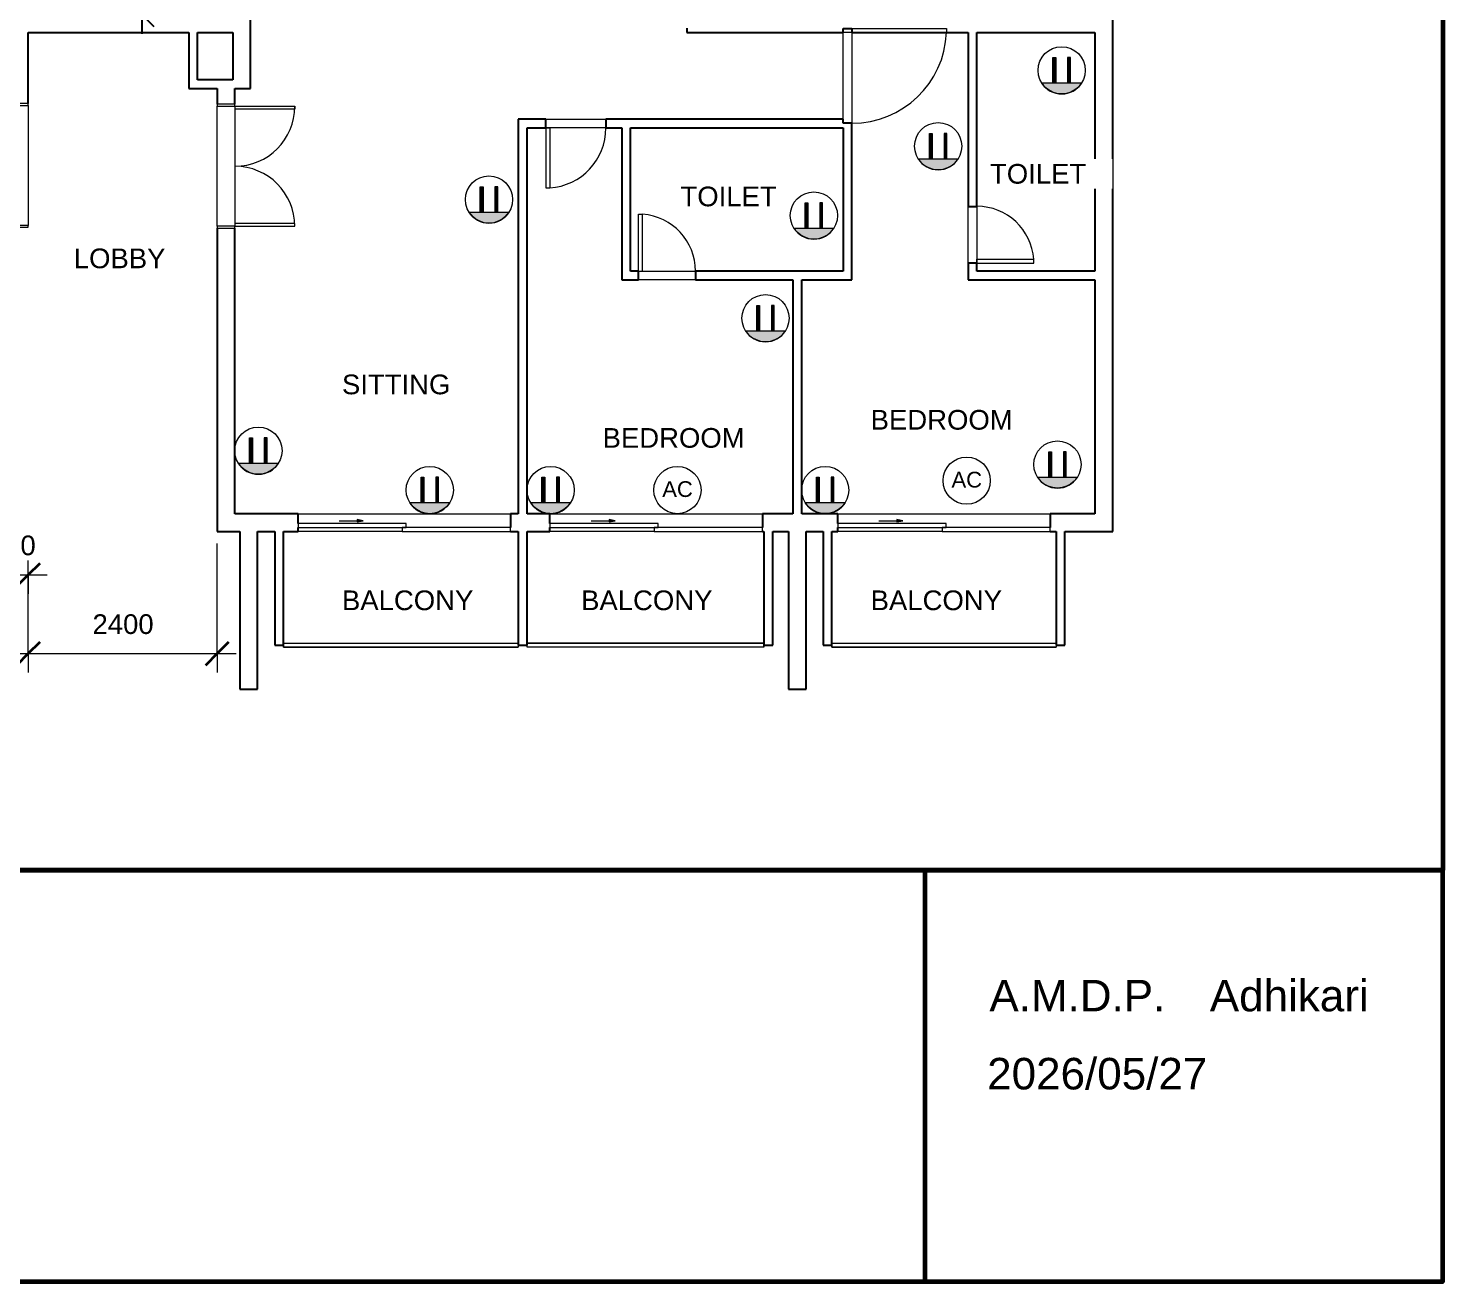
# Model space of a CAD drawing. Header units: millimetres. Extents: x -22520 to 8813, y -30520 to -5795.
# Drawn here: x -9156 to 8813, y -30520 to -14601 of the extents above; entities that cross this region are included whole.
import ezdxf

# ---------------------------------------------------------------- set-up
doc = ezdxf.new("R2010")
doc.units = ezdxf.units.MM
for name, color, linetype, lineweight in [('A-ANNO-DIMS', 120, 'Continuous', 9), ('A-ANNO-DIMS-100', 211, 'Continuous', 9), ('A-DETL-GENF', 92, 'Continuous', 9), ('A-DOOR', 11, 'Continuous', 9), ('A-DOOR-FRAM', 31, 'Continuous', 18), ('A-FLOR-HRAL', 11, 'Continuous', 9), ('A-WALL', 113, 'Continuous', 9), ('G-ANNO-TEXT', 231, 'Continuous', 9), ('power', 7, 'Continuous', 9)]:
    doc.layers.add(name, color=color, linetype=linetype, lineweight=lineweight)
doc.layers.get('0').off()
doc.styles.add('Arial', font='arial.ttf', dxfattribs={"height": 450})
doc.styles.add('Arial_1', font='arial.ttf', dxfattribs={"height": 250})
doc.dimstyles.new('Diagonal_-_2_5mm_Arial', dxfattribs={"dimscale": 304.8, "dimtxt": 255.06485, "dimasz": 0.984252, "dimexe": 0.787402, "dimexo": 0.492126, "dimgap": 0.574147, "dimtad": 1, "dimdec": 0, "dimzin": 0, "dimdsep": 46, "dimtxsty": 'Arial_1', "dimblk1": 'OBLIQUE', "dimblk2": 'OBLIQUE', "dimsah": 1, "dimcen": 0.09, "dimdle": 0.787402, "dimazin": 0, "dimtfac": 1, "dimtdec": 4, "dimtix": 1, "dimtmove": 0, "dimatfit": 3, "dimfxl": 1, "dimtvp": 1, "dimtfill": 1, "dimtolj": 1, "dimtzin": 0, "dimarcsym": 2})

# ---------------------------------------------------------------- blocks, each defined once
blk = doc.blocks.new('M_Single-Flush - D 3-406722-Third floor')
at = {"layer": 'A-DOOR', "lineweight": 18}
for p, q in [((310, -56), (310, -778)), ((361, -56), (310, -56)), ((361, -56), (361, -778)), ((361, -778), (310, -778))]:
    blk.add_line(p, q, dxfattribs=at)
at = {"layer": 'A-DOOR'}
blk.add_arc((361, -56), 724, 180, 265.9589, dxfattribs=at)
blk = doc.blocks.new('M_Single-Flush - D 3-394396-Third floor')
at = {"layer": 'A-DOOR', "lineweight": 18}
for p, q in [((310, 56), (310, 778)), ((361, 778), (310, 778)), ((361, 56), (361, 778)), ((361, 56), (310, 56))]:
    blk.add_line(p, q, dxfattribs=at)
at = {"layer": 'A-DOOR'}
blk.add_arc((361, 56), 724, 94.0411, 180, dxfattribs=at)
blk = doc.blocks.new('M_Single-Flush - D 4-407275-Third floor')
at = {"layer": 'A-DOOR', "lineweight": 18}
for p, q in [((330, 56), (330, 818)), ((381, 818), (330, 818)), ((381, 56), (381, 818)), ((381, 56), (330, 56))]:
    blk.add_line(p, q, dxfattribs=at)
at = {"layer": 'A-DOOR'}
blk.add_arc((381, 56), 764, 93.8291, 180, dxfattribs=at)
blk = doc.blocks.new('M_Single-Flush - D 1a-407573-Third floor')
at = {"layer": 'A-DOOR', "lineweight": 18}
for p, q in [((549, -56), (549, -1257)), ((600, -56), (549, -56)), ((600, -56), (600, -1257)), ((600, -1257), (549, -1257))]:
    blk.add_line(p, q, dxfattribs=at)
at = {"layer": 'A-DOOR'}
blk.add_arc((600, -56), 1202, 180, 267.5676, dxfattribs=at)
blk = doc.blocks.new('Door-Exterior-Double-Full Glass-Wood_Clad - 60_ x 80_-393961-Third floor')
at = {"layer": 'A-DOOR', "lineweight": 18}
for p, q in [((-762, 109), (-762, 871)), ((-762, 871), (-727, 871)), ((-727, 871), (-727, 109)), ((762, 871), (727, 871)), ((727, 871), (727, 109)), ((762, 109), (762, 871))]:
    blk.add_line(p, q, dxfattribs=at)
at = {"layer": 'A-DOOR'}
for centre, start, end in [((-762, 109), 360, 90), ((762, 109), 90, 180)]:
    blk.add_arc(centre, 762, start, end, dxfattribs=at)
at = {"layer": 'A-DOOR-FRAM'}
for p, q in [((-762, 109), (-787, 109)), ((-787, 109), (-787, -116)), ((-762, -116), (-762, 109)), ((762, 109), (762, -116)), ((787, 109), (762, 109)), ((787, -116), (787, 109)), ((-787, -116), (-762, -116)), ((762, -116), (787, -116))]:
    blk.add_line(p, q, dxfattribs=at)
blk = doc.blocks.new('Door-Double-Sliding - 68_ x 82_-408782-Third floor')
at = {"layer": 'A-DETL-GENF'}
blk.add_hatch(color=256, dxfattribs=at).paths.add_polyline_path([(599, 88), (599, 115), (523, 102)])
for p, q in [((599, 115), (523, 102)), ((827, 102), (523, 102)), ((523, 102), (599, 88)), ((599, 88), (599, 115))]:
    blk.add_line(p, q, dxfattribs=at)
at = {"layer": 'A-DOOR', "lineweight": 18}
for p, q in [((25, 239), (-1350, 239)), ((-1350, 239), (-1350, 189)), ((-1350, 189), (25, 189)), ((1350, 189), (-25, 189)), ((-25, 189), (-25, 138)), ((25, 189), (25, 239)), ((1350, 138), (1350, 189)), ((-25, 138), (1350, 138))]:
    blk.add_line(p, q, dxfattribs=at)
blk = doc.blocks.new('Top Rail Type - Top Rail_Internal_-412495-Third floor')
at = {"layer": 'A-FLOR-HRAL'}
for p, q in [((1054, -22411), (3902, -22411)), ((1054, -22461), (1054, -22436)), ((3902, -22436), (3902, -22461)), ((3902, -22461), (1054, -22461))]:
    blk.add_line(p, q, dxfattribs=at)
blk = doc.blocks.new('Top Rail Type - Top Rail_Internal_-V5-Third floor')
at = {"layer": 'A-FLOR-HRAL'}
for p, q in [((1054, -22411), (3902, -22411)), ((1054, -22436), (1054, -22461)), ((3902, -22436), (3902, -22461)), ((1054, -22461), (3902, -22461))]:
    blk.add_line(p, q, dxfattribs=at)
blk = doc.blocks.new('Top Rail Type - Top Rail_Internal_-412513-Third floor')
at = {"layer": 'A-FLOR-HRAL'}
for p, q in [((-2819, -22411), (189, -22411)), ((-2819, -22461), (-2819, -22436)), ((189, -22436), (189, -22461)), ((189, -22461), (-2819, -22461))]:
    blk.add_line(p, q, dxfattribs=at)
blk = doc.blocks.new('Top Rail Type - Top Rail_Internal_-V6-Third floor')
at = {"layer": 'A-FLOR-HRAL'}
for p, q in [((189, -22411), (-2819, -22411)), ((-2819, -22461), (-2819, -22436)), ((189, -22461), (189, -22436)), ((189, -22461), (-2819, -22461))]:
    blk.add_line(p, q, dxfattribs=at)
blk = doc.blocks.new('Top Rail Type - Top Rail_Internal_-412531-Third floor')
at = {"layer": 'A-FLOR-HRAL'}
for p, q in [((-5914, -22411), (-2931, -22411)), ((-5914, -22461), (-5914, -22436)), ((-2931, -22436), (-2931, -22461)), ((-2931, -22461), (-5914, -22461))]:
    blk.add_line(p, q, dxfattribs=at)
blk = doc.blocks.new('Top Rail Type - Top Rail_Internal_-V7-Third floor')
at = {"layer": 'A-FLOR-HRAL'}
for p, q in [((-5914, -22411), (-2931, -22411)), ((-5914, -22436), (-5914, -22461)), ((-2931, -22436), (-2931, -22461)), ((-5914, -22461), (-2931, -22461))]:
    blk.add_line(p, q, dxfattribs=at)
blk = doc.blocks.new('_Oblique')
at = {"color": 0, "linetype": 'ByBlock', "lineweight": -2}
blk.add_line((-0.5, -0.5), (0.5, 0.5), dxfattribs=at)
blk = doc.blocks.new('DIMBLOCK15-Third floor')
at = {"layer": 'A-ANNO-DIMS', "color": 0, "lineweight": -2, "transparency": 16777216}
for p, q in [((-7710, -14670), (-7710, -12390)), ((-7772, -12630), (-7470, -12630)), ((-7772, -14430), (-7470, -14430))]:
    blk.add_line(p, q, dxfattribs=at)
at = {"layer": 'Defpoints', "color": 0, "transparency": 16777216}
for p in [(-7922, -12630), (-7710, -12630), (-7922, -14430)]:
    blk.add_point(p, dxfattribs=at)
at = {"layer": 'A-ANNO-DIMS', "color": 0, "lineweight": -2, "transparency": 16777216, "xscale": 299.9999999999999, "yscale": 299.9999999999999, "zscale": 299.9999999999999}
for p, rotation in [((-7710, -12630), 90), ((-7710, -14430), 270)]:
    blk.add_blockref('_Oblique', p, dxfattribs=dict(at, rotation=rotation))
at = {"layer": 'A-ANNO-DIMS', "color": 0, "transparency": 16777216, "insert": (-8012, -13530), "char_height": 250, "width": 922.94, "attachment_point": 5, "rotation": 90, "style": 'Arial_1', "bg_fill": 3, "box_fill_scale": 1.1, "bg_fill_color": 256, "bg_fill_true_color": 13158600, "bg_fill_transparency": 0}
blk.add_mtext('\\A1;1800', dxfattribs=at)
blk = doc.blocks.new('DIMBLOCK18-Third floor')
at = {"layer": 'A-ANNO-DIMS-100', "transparency": 16777216}
for p, q in [((-9156, -22543), (-9156, -21142)), ((-6756, -22543), (-6756, -21143)), ((-9396, -22543), (-6516, -22543)), ((-9156, -22543), (-9156, -22783)), ((-6756, -22543), (-6756, -22783))]:
    blk.add_line(p, q, dxfattribs=at)
at = {"layer": 'A-ANNO-DIMS-100', "lineweight": 35, "transparency": 16777216}
for p, q in [((-9156, -22543), (-9006, -22393)), ((-6756, -22543), (-6606, -22393)), ((-9156, -22543), (-9306, -22693)), ((-6756, -22543), (-6906, -22693))]:
    blk.add_line(p, q, dxfattribs=at)
at = {"layer": 'A-ANNO-DIMS-100', "color": 0, "transparency": 16777216, "insert": (-8340, -22044), "char_height": 250, "width": 922.94, "attachment_point": 1, "line_spacing_factor": 0.941778, "style": 'Arial_1', "bg_fill": 3, "box_fill_scale": 1.25, "bg_fill_color": 256, "bg_fill_true_color": 13158600, "bg_fill_transparency": 0}
blk.add_mtext('2400', dxfattribs=at)
blk = doc.blocks.new('DIMBLOCK19-Third floor')
at = {"layer": 'A-ANNO-DIMS-100', "transparency": 16777216}
for p, q in [((-9156, -21543), (-9156, -21142)), ((-9796, -21543), (-8916, -21543)), ((-9556, -21543), (-9556, -21481)), ((-9556, -21543), (-9556, -21783)), ((-9156, -21543), (-9156, -21783))]:
    blk.add_line(p, q, dxfattribs=at)
at = {"layer": 'A-ANNO-DIMS-100', "lineweight": 35, "transparency": 16777216}
for p, q in [((-9556, -21543), (-9706, -21693)), ((-9556, -21543), (-9406, -21393)), ((-9156, -21543), (-9306, -21693)), ((-9156, -21543), (-9006, -21393))]:
    blk.add_line(p, q, dxfattribs=at)
at = {"layer": 'A-ANNO-DIMS-100', "color": 0, "transparency": 16777216, "insert": (-9644, -21044), "char_height": 250, "width": 692.21, "attachment_point": 1, "line_spacing_factor": 0.941778, "style": 'Arial_1', "bg_fill": 3, "box_fill_scale": 1.25, "bg_fill_color": 256, "bg_fill_true_color": 13158600, "bg_fill_transparency": 0}
blk.add_mtext('400', dxfattribs=at)

msp = doc.modelspace()

# ---------------------------------------------------------------- hatches: boundary and pattern name
at = {"layer": 'power'}
h = msp.add_hatch(dxfattribs=at)
h.set_pattern_fill('ANGLE', color=256)
h.set_pattern_definition([(0, (33732.3836, 6882.1694), (0, 6.985), [5.08, -1.905]), (90, (33732.3836, 6882.1694), (-6.985, 4e-16), [5.08, -1.905])])
h.paths.add_polyline_path([(3861.2, -14973.6), (3897.3, -14973.6), (3897.3, -15295.1), (3861.2, -15295.1)])
h.paths.add_polyline_path([(4083.7, -14973.6), (4047.7, -14973.6), (4047.7, -15295.1), (4083.7, -15295.1)])
h = msp.add_hatch(dxfattribs=at)
h.set_pattern_fill('ANGLE', color=256)
h.set_pattern_definition([(0, (19642.1185, 11960.956), (0, 6.985), [5.08, -1.905]), (90, (19642.1185, 11960.956), (-6.985, 4e-16), [5.08, -1.905])])
edge = h.paths.add_edge_path()
edge.add_line((3718.1, -15294.7), (4226.8, -15294.7))
edge.add_arc((3972.5, -15135.7), 300, 212.02385, 327.97615, ccw=False)
h = msp.add_hatch(dxfattribs=at)
h.set_pattern_fill('ANGLE', color=256)
h.set_pattern_definition([(0, (32162.9516, 5918.9415), (0, 6.985), [5.08, -1.905]), (90, (32162.9516, 5918.9415), (-6.985, 4e-16), [5.08, -1.905])])
h.paths.add_polyline_path([(2291.8, -15936.8), (2327.8, -15936.8), (2327.8, -16258.4), (2291.8, -16258.4)])
h.paths.add_polyline_path([(2514.2, -15936.8), (2478.2, -15936.8), (2478.2, -16258.4), (2514.2, -16258.4)])
h = msp.add_hatch(dxfattribs=at)
h.set_pattern_fill('ANGLE', color=256)
h.set_pattern_definition([(0, (18072.6865, 10997.728), (0, 6.985), [5.08, -1.905]), (90, (18072.6865, 10997.728), (-6.985, 4e-16), [5.08, -1.905])])
edge = h.paths.add_edge_path()
edge.add_line((2148.7, -16258), (2657.4, -16258))
edge.add_arc((2403, -16098.9), 300, 212.02385, 327.97615, ccw=False)
h = msp.add_hatch(dxfattribs=at)
h.set_pattern_fill('ANGLE', color=256)
h.set_pattern_definition([(0, (26456.907, 5241.445), (0, 6.985), [5.08, -1.905]), (90, (26456.907, 5241.445), (-6.985, 4e-16), [5.08, -1.905])])
h.paths.add_polyline_path([(-3414.2, -16614.3), (-3378.2, -16614.3), (-3378.2, -16935.9), (-3414.2, -16935.9)])
h.paths.add_polyline_path([(-3191.8, -16614.3), (-3227.8, -16614.3), (-3227.8, -16935.9), (-3191.8, -16935.9)])
h = msp.add_hatch(dxfattribs=at)
h.set_pattern_fill('ANGLE', color=256)
h.set_pattern_definition([(0, (12366.642, 10320.2314), (0, 6.985), [5.08, -1.905]), (90, (12366.642, 10320.2314), (-6.985, 4e-16), [5.08, -1.905])])
edge = h.paths.add_edge_path()
edge.add_line((-3557.4, -16935.5), (-3048.7, -16935.5))
edge.add_arc((-3303, -16776.4), 300, 212.02385, 327.97615, ccw=False)
h = msp.add_hatch(dxfattribs=at)
h.set_pattern_fill('ANGLE', color=256)
h.set_pattern_definition([(0, (16494.24, 10117.2244), (0, 6.985), [5.08, -1.905]), (90, (16494.24, 10117.2244), (-6.985, 4e-16), [5.08, -1.905])])
edge = h.paths.add_edge_path()
edge.add_line((570.2, -17138.5), (1078.9, -17138.5))
edge.add_arc((824.6, -16979.4), 300, 212.02385, 327.97615, ccw=False)
h = msp.add_hatch(dxfattribs=at)
h.set_pattern_fill('ANGLE', color=256)
h.set_pattern_definition([(0, (29969.955, 3734.268), (0, 6.985), [5.08, -1.905]), (90, (29969.955, 3734.268), (-6.985, 4e-16), [5.08, -1.905])])
h.paths.add_polyline_path([(98.8, -18121.5), (134.8, -18121.5), (134.8, -18443), (98.8, -18443)])
h.paths.add_polyline_path([(321.2, -18121.5), (285.2, -18121.5), (285.2, -18443), (321.2, -18443)])
h = msp.add_hatch(dxfattribs=at)
h.set_pattern_fill('ANGLE', color=256)
h.set_pattern_definition([(0, (15879.69, 8813.054), (0, 6.985), [5.08, -1.905]), (90, (15879.69, 8813.054), (-6.985, 4e-16), [5.08, -1.905])])
edge = h.paths.add_edge_path()
edge.add_line((-44.3, -18442.6), (464.4, -18442.6))
edge.add_arc((210, -18283.6), 300, 212.02385, 327.97615, ccw=False)
h = msp.add_hatch(dxfattribs=at)
h.set_pattern_fill('ANGLE', color=256)
h.set_pattern_definition([(0, (23527.6434, 2051.845), (0, 6.985), [5.08, -1.905]), (90, (23527.6434, 2051.845), (-6.985, 4e-16), [5.08, -1.905])])
h.paths.add_polyline_path([(-6343.5, -19803.9), (-6307.5, -19803.9), (-6307.5, -20125.5), (-6343.5, -20125.5)])
h.paths.add_polyline_path([(-6121.1, -19803.9), (-6157.1, -19803.9), (-6157.1, -20125.5), (-6121.1, -20125.5)])
h = msp.add_hatch(dxfattribs=at)
h.set_pattern_fill('ANGLE', color=256)
h.set_pattern_definition([(0, (33678.445, 1876.211), (0, 6.985), [5.08, -1.905]), (90, (33678.445, 1876.211), (-6.985, 4e-16), [5.08, -1.905])])
h.paths.add_polyline_path([(3807.3, -19979.6), (3843.3, -19979.6), (3843.3, -20301.1), (3807.3, -20301.1)])
h.paths.add_polyline_path([(4029.7, -19979.6), (3993.7, -19979.6), (3993.7, -20301.1), (4029.7, -20301.1)])
h = msp.add_hatch(dxfattribs=at)
h.set_pattern_fill('ANGLE', color=256)
h.set_pattern_definition([(0, (9437.378, 7130.631), (0, 6.985), [5.08, -1.905]), (90, (9437.378, 7130.631), (-6.985, 4e-16), [5.08, -1.905])])
edge = h.paths.add_edge_path()
edge.add_line((-6486.6, -20125.1), (-5977.9, -20125.1))
edge.add_arc((-6232.3, -19966), 300, 212.02385, 327.97615, ccw=False)
h = msp.add_hatch(dxfattribs=at)
h.set_pattern_fill('ANGLE', color=256)
h.set_pattern_definition([(0, (25704.5434, 1551.666), (0, 6.985), [5.08, -1.905]), (90, (25704.5434, 1551.666), (-6.985, 4e-16), [5.08, -1.905])])
h.paths.add_polyline_path([(-4166.6, -20304.1), (-4130.6, -20304.1), (-4130.6, -20625.6), (-4166.6, -20625.6)])
h.paths.add_polyline_path([(-3944.2, -20304.1), (-3980.2, -20304.1), (-3980.2, -20625.6), (-3944.2, -20625.6)])
h = msp.add_hatch(dxfattribs=at)
h.set_pattern_fill('ANGLE', color=256)
h.set_pattern_definition([(0, (27239.6434, 1551.666), (0, 6.985), [5.08, -1.905]), (90, (27239.6434, 1551.666), (-6.985, 4e-16), [5.08, -1.905])])
h.paths.add_polyline_path([(-2631.5, -20304.1), (-2595.5, -20304.1), (-2595.5, -20625.6), (-2631.5, -20625.6)])
h.paths.add_polyline_path([(-2409.1, -20304.1), (-2445.1, -20304.1), (-2445.1, -20625.6), (-2409.1, -20625.6)])
h = msp.add_hatch(dxfattribs=at)
h.set_pattern_fill('ANGLE', color=256)
h.set_pattern_definition([(0, (30727.6434, 1551.666), (0, 6.985), [5.08, -1.905]), (90, (30727.6434, 1551.666), (-6.985, 4e-16), [5.08, -1.905])])
h.paths.add_polyline_path([(856.5, -20304.1), (892.5, -20304.1), (892.5, -20625.6), (856.5, -20625.6)])
h.paths.add_polyline_path([(1078.9, -20304.1), (1042.9, -20304.1), (1042.9, -20625.6), (1078.9, -20625.6)])
h = msp.add_hatch(dxfattribs=at)
h.set_pattern_fill('ANGLE', color=256)
h.set_pattern_definition([(0, (19588.18, 6954.997), (0, 6.985), [5.08, -1.905]), (90, (19588.18, 6954.997), (-6.985, 4e-16), [5.08, -1.905])])
edge = h.paths.add_edge_path()
edge.add_line((3664.2, -20300.7), (4172.9, -20300.7))
edge.add_arc((3918.5, -20141.6), 300, 212.02385, 327.97615, ccw=False)
h = msp.add_hatch(dxfattribs=at)
h.set_pattern_fill('ANGLE', color=256)
h.set_pattern_definition([(0, (11614.278, 6630.452), (0, 6.985), [5.08, -1.905]), (90, (11614.278, 6630.452), (-6.985, 4e-16), [5.08, -1.905])])
edge = h.paths.add_edge_path()
edge.add_line((-4309.7, -20625.2), (-3801, -20625.2))
edge.add_arc((-4055.4, -20466.2), 300, 212.02385, 327.97615, ccw=False)
h = msp.add_hatch(dxfattribs=at)
h.set_pattern_fill('ANGLE', color=256)
h.set_pattern_definition([(0, (13149.378, 6630.452), (0, 6.985), [5.08, -1.905]), (90, (13149.378, 6630.452), (-6.985, 4e-16), [5.08, -1.905])])
edge = h.paths.add_edge_path()
edge.add_line((-2774.6, -20625.2), (-2265.9, -20625.2))
edge.add_arc((-2520.3, -20466.2), 300, 212.02385, 327.97615, ccw=False)
h = msp.add_hatch(dxfattribs=at)
h.set_pattern_fill('ANGLE', color=256)
h.set_pattern_definition([(0, (16637.378, 6630.452), (0, 6.985), [5.08, -1.905]), (90, (16637.378, 6630.452), (-6.985, 4e-16), [5.08, -1.905])])
edge = h.paths.add_edge_path()
edge.add_line((713.4, -20625.2), (1222.1, -20625.2))
edge.add_arc((967.7, -20466.2), 300, 212.02385, 327.97615, ccw=False)

# ---------------------------------------------------------------- linework, layer by layer
at = {"layer": 'A-WALL', "lineweight": 25}
for p, q in [((-6330.7, -15366.7), (-6330.7, -14429.7)), ((4620.3, -20992.7), (4620.3, -14429.7)), ((-9155.7, -15554.7), (-9155.7, -14654.7)), ((-9155.7, -14654.7), (-7116.7, -14654.7)), ((-7116.7, -14654.7), (-7116.7, -15366.7)), ((-7004.7, -14654.7), (-6555.7, -14654.7)), ((-7004.7, -15254.7), (-7004.7, -14654.7)), ((-6555.7, -14654.7), (-6555.7, -15254.7)), ((-791.7, -14598.2), (-791.7, -14654.7)), ((-791.7, -14654.7), (1196.3, -14654.7)), ((1196.3, -14654.7), (1196.3, -14604.7)), ((1196.3, -14604.7), (1308.3, -14604.7)), ((1308.3, -14604.7), (1308.3, -14654.7)), ((1308.3, -14654.7), (2783.3, -14654.7)), ((2783.3, -14654.7), (2783.3, -16864.2)), ((2895.3, -14654.7), (4395.3, -14654.7)), ((2895.3, -16864.2), (2895.3, -14654.7)), ((4395.3, -14654.7), (4395.3, -17686.2)), ((-6555.7, -15254.7), (-7004.7, -15254.7)), ((-7116.7, -15366.7), (-6755.7, -15366.7)), ((-6755.7, -15366.7), (-6755.7, -15566.7)), ((-6530.7, -15366.7), (-6330.7, -15366.7)), ((-6530.7, -15566.7), (-6530.7, -15366.7)), ((-2930.7, -15754.7), (-2930.7, -20767.7)), ((-2582.5, -15754.7), (-2930.7, -15754.7)), ((-2582.5, -15866.7), (-2582.5, -15754.7)), ((1196.3, -15754.7), (-1820.5, -15754.7)), ((-1820.5, -15754.7), (-1820.5, -15866.7)), ((1196.3, -15804.7), (1196.3, -15754.7)), ((1308.3, -15804.7), (1196.3, -15804.7)), ((1308.3, -17798.2), (1308.3, -15804.7)), ((-2818.7, -20767.7), (-2818.7, -15866.7)), ((-2818.7, -15866.7), (-2582.5, -15866.7)), ((-1820.5, -15866.7), (-1615.7, -15866.7)), ((-1615.7, -15866.7), (-1615.7, -17798.2)), ((-1503.7, -15866.7), (1196.3, -15866.7)), ((-1503.7, -17686.2), (-1503.7, -15866.7)), ((1196.3, -15866.7), (1196.3, -17686.2)), ((2783.3, -16864.2), (2895.3, -16864.2)), ((-6755.7, -17141.5), (-6755.7, -20992.7)), ((-6530.7, -20767.7), (-6530.7, -17141.5)), ((2783.3, -17586.2), (2783.3, -17798.2)), ((2895.3, -17586.2), (2783.3, -17586.2)), ((2895.3, -17686.2), (2895.3, -17586.2)), ((-1403.7, -17686.2), (-1503.7, -17686.2)), ((-1403.7, -17798.2), (-1403.7, -17686.2)), ((1196.3, -17686.2), (-681.7, -17686.2)), ((-681.7, -17686.2), (-681.7, -17798.2)), ((4395.3, -17686.2), (2895.3, -17686.2)), ((-1615.7, -17798.2), (-1403.7, -17798.2)), ((-681.7, -17798.2), (557.3, -17798.2)), ((557.3, -17798.2), (557.3, -20767.7)), ((669.3, -17798.2), (1308.3, -17798.2)), ((669.3, -20767.7), (669.3, -17798.2)), ((2783.3, -17798.2), (4395.3, -17798.2)), ((4395.3, -17798.2), (4395.3, -20767.7)), ((-5729.2, -20767.7), (-6530.7, -20767.7)), ((-5729.2, -20891.1), (-5729.2, -20767.7)), ((-2930.7, -20767.7), (-3029.2, -20767.7)), ((-3029.2, -20767.7), (-3029.2, -20941.9)), ((-2528.7, -20767.7), (-2818.7, -20767.7)), ((-2528.7, -20891.1), (-2528.7, -20767.7)), ((557.3, -20767.7), (171.3, -20767.7)), ((171.3, -20767.7), (171.3, -20941.9)), ((1127.8, -20767.7), (669.3, -20767.7)), ((1127.8, -20891.1), (1127.8, -20767.7)), ((4395.3, -20767.7), (3827.8, -20767.7)), ((3827.8, -20767.7), (3827.8, -20941.9)), ((-6755.7, -20992.7), (-6468.2, -20992.7)), ((-6468.2, -20992.7), (-6468.2, -22992.7)), ((-6243.2, -20992.7), (-6025.7, -20992.7)), ((-6243.2, -22992.7), (-6243.2, -20992.7)), ((-6025.7, -20992.7), (-6025.7, -22435.7)), ((-5913.7, -20992.7), (-5729.2, -20992.7)), ((-5913.7, -22435.7), (-5913.7, -20992.7)), ((-5729.2, -20992.7), (-5729.2, -20941.9)), ((-3029.2, -20992.7), (-2930.7, -20992.7)), ((-2930.7, -20992.7), (-2930.7, -22435.7)), ((-2818.7, -22435.7), (-2818.7, -20992.7)), ((-2818.7, -20992.7), (-2528.7, -20992.7)), ((-2528.7, -20992.7), (-2528.7, -20941.9)), ((171.3, -20992.7), (188.8, -20992.7)), ((188.8, -20992.7), (188.8, -22435.7)), ((300.8, -22435.7), (300.8, -20992.7)), ((300.8, -20992.7), (500.8, -20992.7)), ((500.8, -20992.7), (500.8, -22992.7)), ((725.8, -22992.7), (725.8, -20992.7)), ((725.8, -20992.7), (941.8, -20992.7)), ((941.8, -20992.7), (941.8, -22435.7)), ((1053.8, -22435.7), (1053.8, -20992.7)), ((1053.8, -20992.7), (1127.8, -20992.7)), ((1127.8, -20992.7), (1127.8, -20941.9)), ((3827.8, -20992.7), (3901.8, -20992.7)), ((3901.8, -20992.7), (3901.8, -22435.7)), ((4013.8, -22435.7), (4013.8, -20992.7)), ((4013.8, -20992.7), (4620.3, -20992.7)), ((-6025.7, -22435.7), (-5913.7, -22435.7)), ((-2930.7, -22435.7), (-2818.7, -22435.7)), ((188.8, -22435.7), (300.8, -22435.7)), ((941.8, -22435.7), (1053.8, -22435.7)), ((3901.8, -22435.7), (4013.8, -22435.7)), ((-6468.2, -22992.7), (-6243.2, -22992.7)), ((500.8, -22992.7), (725.8, -22992.7))]:
    msp.add_line(p, q, dxfattribs=at)
at = {"layer": 'A-WALL'}
for p, q in [((1196.3, -15754.7), (1196.3, -14654.7)), ((1308.3, -14654.7), (1196.3, -14654.7)), ((1308.3, -14654.7), (1308.3, -15804.7)), ((-9155.7, -15580.1), (-9155.7, -17104.1)), ((-6755.7, -17116.1), (-6755.7, -15592.1)), ((-6530.7, -15592.1), (-6530.7, -17116.1)), ((-2582.5, -15754.7), (-1820.5, -15754.7)), ((-1820.5, -15866.7), (-2582.5, -15866.7)), ((2783.3, -17586.2), (2783.3, -16864.2)), ((2895.3, -16864.2), (2895.3, -17586.2)), ((-1403.7, -17686.2), (-681.7, -17686.2)), ((-681.7, -17798.2), (-1403.7, -17798.2)), ((-5729.2, -20767.7), (-3029.2, -20767.7)), ((-2528.7, -20767.7), (171.3, -20767.7)), ((1127.8, -20767.7), (3827.8, -20767.7)), ((-4404.6, -20992.7), (-5729.2, -20992.7)), ((-1204.1, -20992.7), (-2528.7, -20992.7)), ((2452.4, -20992.7), (1127.8, -20992.7))]:
    msp.add_line(p, q, dxfattribs=at)
at = {"layer": 'power'}
for p, q in [((3718.1, -15294.7), (4226.8, -15294.7)), ((2148.7, -16258), (2657.4, -16258)), ((-3557.4, -16935.5), (-3048.7, -16935.5)), ((570.2, -17138.5), (1078.9, -17138.5)), ((-44.3, -18442.6), (464.4, -18442.6)), ((-6486.6, -20125.1), (-5977.9, -20125.1)), ((3664.2, -20300.7), (4172.9, -20300.7)), ((-4309.7, -20625.2), (-3801, -20625.2)), ((-2774.6, -20625.2), (-2265.9, -20625.2)), ((713.4, -20625.2), (1222.1, -20625.2)), ((8810.5, -25292.3), (2232.4, -25292.3)), ((2232.4, -30520.3), (8810.5, -30520.3))]:
    msp.add_line(p, q, dxfattribs=at)
at = {"layer": 'power', "lineweight": 60}
msp.add_line((2232.4, -25292.3), (2232.4, -30520.3), dxfattribs=at)
at = {"layer": 'power'}
for points in [[(3861.2, -14973.6), (3897.3, -14973.6), (3897.3, -15295.1), (3861.2, -15295.1)], [(4083.7, -14973.6), (4047.7, -14973.6), (4047.7, -15295.1), (4083.7, -15295.1)], [(2291.8, -15936.8), (2327.8, -15936.8), (2327.8, -16258.4), (2291.8, -16258.4)], [(2514.2, -15936.8), (2478.2, -15936.8), (2478.2, -16258.4), (2514.2, -16258.4)], [(-3414.2, -16614.3), (-3378.2, -16614.3), (-3378.2, -16935.9), (-3414.2, -16935.9)], [(-3191.8, -16614.3), (-3227.8, -16614.3), (-3227.8, -16935.9), (-3191.8, -16935.9)], [(935.8, -16817.3), (899.8, -16817.3), (899.8, -17138.9), (935.8, -17138.9)], [(98.8, -18121.5), (134.8, -18121.5), (134.8, -18443), (98.8, -18443)], [(321.2, -18121.5), (285.2, -18121.5), (285.2, -18443), (321.2, -18443)], [(-6343.5, -19803.9), (-6307.5, -19803.9), (-6307.5, -20125.5), (-6343.5, -20125.5)], [(-6121.1, -19803.9), (-6157.1, -19803.9), (-6157.1, -20125.5), (-6121.1, -20125.5)], [(3807.3, -19979.6), (3843.3, -19979.6), (3843.3, -20301.1), (3807.3, -20301.1)], [(4029.7, -19979.6), (3993.7, -19979.6), (3993.7, -20301.1), (4029.7, -20301.1)], [(-4166.6, -20304.1), (-4130.6, -20304.1), (-4130.6, -20625.6), (-4166.6, -20625.6)], [(-3944.2, -20304.1), (-3980.2, -20304.1), (-3980.2, -20625.6), (-3944.2, -20625.6)], [(-2631.5, -20304.1), (-2595.5, -20304.1), (-2595.5, -20625.6), (-2631.5, -20625.6)], [(-2409.1, -20304.1), (-2445.1, -20304.1), (-2445.1, -20625.6), (-2409.1, -20625.6)], [(856.5, -20304.1), (892.5, -20304.1), (892.5, -20625.6), (856.5, -20625.6)], [(1078.9, -20304.1), (1042.9, -20304.1), (1042.9, -20625.6), (1078.9, -20625.6)]]:
    msp.add_lwpolyline(points, close=True, dxfattribs=at)
at = {"layer": 'power', "lineweight": 60}
msp.add_lwpolyline([(-22519.8, -25292.3), (8810.5, -25292.3), (8810.5, -30520.3), (-22519.8, -30520.3)], close=True, dxfattribs=at)
at = {"layer": 'power'}
for centre in [(3972.5, -15135.7), (2403, -16098.9), (-3303, -16776.4), (210, -18283.6), (-6232.3, -19966), (2765.5, -20346.2), (-4055.4, -20466.2), (-2520.3, -20466.2), (-908.9, -20466.2), (967.7, -20466.2)]:
    msp.add_circle(centre, 300, dxfattribs=at)
for centre in [(3972.5, -15135.7), (2403, -16098.9), (-3303, -16776.4), (824.6, -16979.4), (210, -18283.6), (-6232.3, -19966), (3918.5, -20141.6), (-4055.4, -20466.2), (-2520.3, -20466.2), (967.7, -20466.2)]:
    msp.add_arc(centre, 300, 212.02385, 327.97615, dxfattribs=at)

# ---------------------------------------------------------------- block references
at = {"layer": 'A-DOOR'}
for name, p, rotation in [('M_Single-Flush - D 1a-407573-Third floor', (1252.3, -15204.7), 89.99999999999991), ('Door-Exterior-Double-Full Glass-Wood_Clad - 60_ x 80_-393961-Third floor', (-9271.4, -16342.1), 89.99999999999991), ('Door-Exterior-Double-Full Glass-Wood_Clad - 60_ x 80_-393961-Third floor', (-6640, -16354.1), 269.9999999999999), ('M_Single-Flush - D 4-407275-Third floor', (-2201.5, -15810.7), 180), ('M_Single-Flush - D 3-394396-Third floor', (2839.3, -17225.2), 269.9999999999999), ('M_Single-Flush - D 3-406722-Third floor', (-1042.7, -17742.2), 180), ('Door-Double-Sliding - 68_ x 82_-408782-Third floor', (-4379.2, -20753.2), 180), ('Door-Double-Sliding - 68_ x 82_-408782-Third floor', (-1178.7, -20753.2), 180), ('Door-Double-Sliding - 68_ x 82_-408782-Third floor', (2477.8, -20753.2), 180)]:
    msp.add_blockref(name, p, dxfattribs=dict(at, rotation=rotation))
at = {"layer": 'A-FLOR-HRAL'}
for name in ['Top Rail Type - Top Rail_Internal_-412531-Third floor', 'Top Rail Type - Top Rail_Internal_-V7-Third floor', 'Top Rail Type - Top Rail_Internal_-412513-Third floor', 'Top Rail Type - Top Rail_Internal_-V6-Third floor', 'Top Rail Type - Top Rail_Internal_-412495-Third floor', 'Top Rail Type - Top Rail_Internal_-V5-Third floor']:
    msp.add_blockref(name, (0, 0), dxfattribs=at)

# ---------------------------------------------------------------- texts
at = {"layer": 'G-ANNO-TEXT', "color": 7, "char_height": 250, "attachment_point": 1, "style": 'Arial_1', "bg_fill": 3, "box_fill_scale": 1.25, "bg_fill_color": 256, "bg_fill_true_color": 13158600, "bg_fill_transparency": 0}
for s, insert, width in [('LOBBY', (-8577.7, -17398.7), 1402.953), ('SITTING', (-5170.8, -18999.4), 1683.544), ('BEDROOM', (1545.4, -19448.6), 2172.573), ('BEDROOM', (-1859.9, -19678.6), 2172.573), ('BALCONY', (-5170.8, -21741.2), 2012.236), ('BALCONY', (-2133.1, -21741.2), 2012.236), ('BALCONY', (1545.4, -21741.2), 2012.236)]:
    msp.add_mtext(s, dxfattribs=dict(at, insert=insert, width=width))
at = {"layer": 'power', "attachment_point": 1, "style": 'Arial'}
for s, width, insert, char_height in [('AC', 765.232, (2572.6, -20233.8), 200), ('AC', 765.232, (-1101.8, -20353.7), 200), ('\\pxi-3,l4,t4;A.M.D.P.^IAdhikari', 5701.069, (2654, -26686.5), 400), ('2026/05/27', 5701.069, (3025.8, -27678), 400)]:
    msp.add_mtext_dynamic_manual_height_columns(s, width=width, gutter_width=1, heights=[0], dxfattribs=dict(at, insert=insert, char_height=char_height))

# ---------------------------------------------------------------- next in the draw order: linework, layer by layer
at = {"layer": 'power'}
msp.add_circle((3918.5, -20141.6), 300, dxfattribs=at)

# ---------------------------------------------------------------- next in the draw order: texts
at = {"layer": 'G-ANNO-TEXT', "color": 7, "char_height": 250, "width": 1491.139, "attachment_point": 1, "style": 'Arial_1', "bg_fill": 3, "box_fill_scale": 1.25, "bg_fill_color": 256, "bg_fill_true_color": 13158600, "bg_fill_transparency": 0}
for insert in [(3061.6, -16324.6), (-870.4, -16611.9)]:
    msp.add_mtext('TOILET', dxfattribs=dict(at, insert=insert))

# ---------------------------------------------------------------- next in the draw order: dimensions: what is measured, and where the dimension line sits
at = {"layer": 'A-ANNO-DIMS'}
dim = msp.add_linear_dim(base=(-7709.7, -12629.7), p1=(-7921.8, -14429.7), p2=(-7921.8, -12629.7), angle=90, dimstyle='Diagonal_-_2_5mm_Arial', override={"dimpost": '<>', "dimfxl": 1800}, dxfattribs=at)
dim.commit()
dim.dimension.update_dxf_attribs({"geometry": 'DIMBLOCK15-Third floor', "text_midpoint": (-7709.7, -13529.7), "dimtype": 160})
dim = msp.add_linear_dim(base=(-6755.7, -22543.2), p1=(-9155.7, -20992.2), p2=(-6755.7, -20992.7), dimstyle='Diagonal_-_2_5mm_Arial', override={"dimpost": '<>', "dimfxl": 2400.000052}, dxfattribs=at)
dim.commit()
dim.dimension.update_dxf_attribs({"geometry": 'DIMBLOCK18-Third floor', "text_midpoint": (-7955.7, -22240.6)})

# ---------------------------------------------------------------- next in the draw order: hatches: boundary and pattern name
at = {"layer": 'power'}
h = msp.add_hatch(dxfattribs=at)
h.set_pattern_fill('ANGLE', color=256)
h.set_pattern_definition([(0, (30584.5055, 5038.438), (0, 6.985), [5.08, -1.905]), (90, (30584.5055, 5038.438), (-6.985, 4e-16), [5.08, -1.905])])
h.paths.add_polyline_path([(713.4, -16817.3), (749.4, -16817.3), (749.4, -17138.9), (713.4, -17138.9)])
h.paths.add_polyline_path([(935.8, -16817.3), (899.8, -16817.3), (899.8, -17138.9), (935.8, -17138.9)])

# ---------------------------------------------------------------- next in the draw order: linework, layer by layer
msp.add_lwpolyline([(713.4, -16817.3), (749.4, -16817.3), (749.4, -17138.9), (713.4, -17138.9)], close=True, dxfattribs=at)
msp.add_circle((824.6, -16979.4), 300, dxfattribs=at)

# ---------------------------------------------------------------- next in the draw order: dimensions: what is measured, and where the dimension line sits
at = {"layer": 'A-ANNO-DIMS'}
dim = msp.add_linear_dim(base=(-9155.7, -21543.2), p1=(-9555.7, -21331.1), p2=(-9155.7, -20992.2), dimstyle='Diagonal_-_2_5mm_Arial', override={"dimpost": '<>', "dimfxl": 524.249873}, dxfattribs=at)
dim.commit()
dim.dimension.update_dxf_attribs({"geometry": 'DIMBLOCK19-Third floor', "text_midpoint": (-9355.7, -21240.6)})

# ---------------------------------------------------------------- next in the draw order: linework, layer by layer
at = {"layer": 'power', "lineweight": 60}
msp.add_lwpolyline([(-22519.8, -5794.7), (8812.8, -5794.7), (8812.8, -25292.3), (-22519.8, -25292.3)], close=True, dxfattribs=at)

doc.saveas('drawing.dxf')
